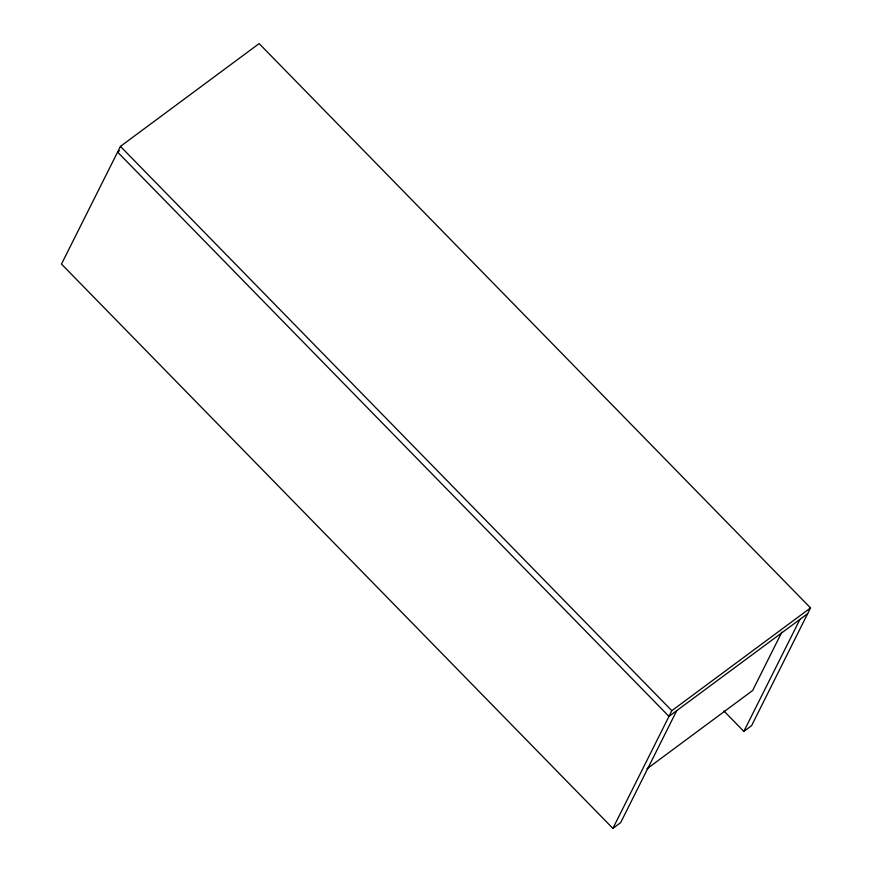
<?xml version="1.0" encoding="UTF-8"?>
<svg xmlns="http://www.w3.org/2000/svg" width="872" height="872" viewBox="0 0 872 872"><rect width="100%" height="100%" fill="white"/><g stroke="black" fill="none" stroke-linecap="round" stroke-linejoin="round"><path stroke-width="1.31" d="M723.88 710.953L743.849 731.39L751.61 725.646L810.524 607.904L259.137 43.6L120.445 146.387L61.476 264.063L612.896 828.4L620.646 822.645L676.737 710.647M612.896 828.4L671.832 710.691L810.524 607.904M781.857 632.156L752.645 690.504L646.926 768.853M743.849 731.39L799.94 619.382M119.508 150.627L117.567 152.066L668.977 716.392L807.69 613.637M120.445 146.387L671.832 710.691"/></g></svg>
